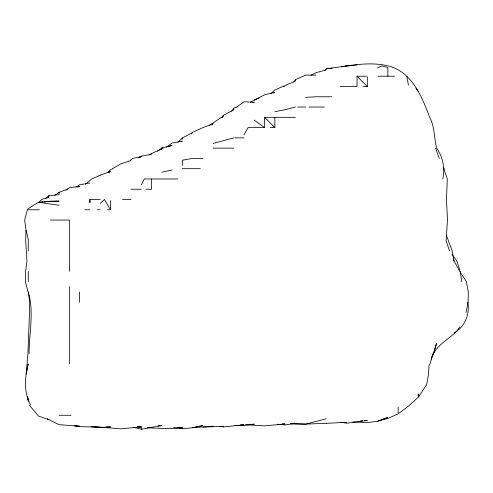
<?xml version="1.0" encoding="UTF-8"?>
<svg xmlns="http://www.w3.org/2000/svg" width="493" height="493" viewBox="0 0 493 493"><rect width="100%" height="100%" fill="white"/><g stroke="black" fill="none" stroke-linecap="round" stroke-linejoin="round"><path stroke-width="0.74" d="M29.099 353.629C29.044 333.182 34.264 311.958 28.261 291.979L29.722 302.258L29.488 312.531L27.935 353.629L26.16 374.175L28.261 363.902C24.668 377.25 23.67 392.545 30.609 405M25.987 230.336L25.673 240.609L26.967 261.154L25.593 271.433L25.42 281.706L28.033 291.979M442.843 178.959C445.068 168.279 443.004 157.051 436.65 148.134C433.963 137.861 434.869 126.904 429.723 117.316C421.829 96.868 412.197 71.855 388.213 65.939L387.874 65.852C367.581 60.966 346.567 66.5 326.224 68.743L324.819 70.462M466.021 312.531L468.134 302.258L468.332 291.979L466.36 281.706L459.796 271.433L453.4 259.786M181.96 139.482L182.379 138.04M431.726 357.055L433.1 353.629L430.032 363.902L428.972 365.757L428.553 374.175L426.691 384.454L418.699 396.834L408.42 406.17L398.147 413.818L387.874 418.471L377.595 421.176L387.874 417.442L377.595 421.336L367.322 422.544L352.865 421.977M431.11 359.107L433.557 353.629L436.545 343.356L433.495 353.629C439.583 342.124 452.74 337.693 459.796 326.988M141.281 184.93L144.301 178.959L177.93 178.959M160.829 149.422L161.507 148.134L163.208 148.134M130.3 160.847L131.009 159.541L132.79 158.413L141.281 156.608L139.34 157.507M161.112 149.422L161.833 148.134L157.6 151.209M244.029 134.706L248.133 127.588L264.575 127.588L264.575 117.316L274.687 117.316M293.816 82.115L295.399 79.619L305.678 75.133L315.951 75.127M231.716 111.202L233.756 108.152L237.121 107.036M209.593 125.333L221.437 117.316L222.109 117.316L223.477 115.288L233.756 109.877L233.756 108.152M108.066 172.538L110.457 169.623L112.453 169.062M191.118 133.948L192.652 132.266L202.95 127.588L213.204 123.768L211.22 124.914M222.109 117.316L223.477 115.904L221.437 117.316M109.366 172.562L110.457 171.496L100.184 175.132M39.083 202.13L41.813 199.511L48.813 196.99L48.813 195.672L59.086 194.686L59.086 192.313L67.368 189.238M270.947 93.621L274.854 89.96L295.399 81.117L295.399 79.619M45.658 198.55L48.813 195.672M100.184 203.381L104.504 199.511L110.457 209.784L107.221 209.784M177.813 142.261L182.472 137.861L192.652 132.629M85.344 184.253L91.784 178.959L100.184 175.231M166.406 147.29L172.106 143.05L182.379 141.14L181.097 141.904M236.886 107.036L244.029 101.761L254.302 102.353L252.934 102.827M454.336 333.077C464.542 326.853 470.211 313.967 467.728 302.258M54.852 195.277L59.086 192.313M75.94 187.223L79.632 184.813L89.911 182.983M65.914 190.039L69.359 187.747L79.632 186.329L77.604 187.204M48.813 201.347L44.407 201.908L48.813 201.329L59.086 201.113L48.813 201.347L38.534 202.272L28.261 208.631L27.355 209.784L24.65 220.057L26.049 230.336L28.261 239.321L28.261 250.882M149.114 155.005L151.554 153.496L161.833 148.935M273.64 93.103L274.854 92.37L264.575 94.798L250.45 102.211M47.008 198.069L48.813 196.99M112.49 168.686L120.736 163.929L131.009 160.422M138.693 157.674L141.281 156.201L151.554 154.235M310.873 75.269L315.951 72.754L326.224 69.858L326.224 68.743L329.158 68.428M259.102 98.027L254.302 100.005M377.595 67.929L381.921 65.939L387.874 67.541L387.874 76.218M168.686 146.754L172.106 145.373L161.833 147.912M213.204 143.445L233.756 137.861M295.399 107.036L285.127 109.723L274.854 111.72M326.224 418.767L305.678 424.128L290.451 423.74L305.678 424.116L326.224 423.302M161.833 172.156L172.106 170.017M133.209 427.209L141.281 429.249L161.833 425.551L158.025 425.958M295.399 423.216L285.127 424.948L277.516 424.245M346.727 65.939L344.533 66.302L357.049 64.928M42.94 202.087L40.74 202.37L42.94 202.093M330.63 68.268L332.097 68.114M180.179 428.084L182.379 428.774L192.652 427.758L202.931 425.551L192.652 427.684L213.204 426.155M223.477 426.223L202.931 427.203M360.475 420.893L362.756 420.757M364.278 420.665L367.322 420.474L346.776 423.21L340.903 422.224M305.678 97.38L315.951 96.764L331.666 96.764M326.224 423.327L346.776 422.285M249.902 424.368L254.302 424.171L244.029 425.41L234.896 425.471M240.22 424.935L244.029 424.8L223.477 426.938L219.903 426.248M292.466 423.327L294.666 423.24M106.057 426.993L110.457 426.895L100.184 427.634L91.051 426.71M177.979 427.363L182.379 427.277C170.67 429.335 158.894 428.281 147.154 427.714M89.911 199.511L89.911 202.512L89.911 199.511L100.184 199.338M340.041 86.491L357.049 86.491L357.049 76.218L366.533 76.218M377.989 76.218L394.554 76.218M283.13 86.491L284.362 86.491M363.033 86.491L367.322 86.491L367.322 76.68M297.871 107.036L305.678 107.036M308.932 107.036L324.283 107.036M274.854 117.316L295.399 117.316M270.293 127.588L274.854 127.588L274.854 117.402M234.736 137.861L244.029 137.861M213.204 148.134L233.756 148.134M202.931 158.413L192.652 158.413L182.379 160.17L182.379 165.457M182.379 168.686L200.324 168.686M443.848 168.686L447.293 178.959L446.467 199.511L447.502 220.057L446.036 240.609L449.517 250.882M131.009 189.238L141.281 189.238M145.977 189.238L151.554 189.238L151.554 178.959M122.523 199.511L131.009 199.511M28.261 209.784L39.477 209.784M84.876 209.784L89.911 209.784M97.306 209.784L100.184 209.784M50.44 220.057L69.359 220.057L69.359 271.433M418.699 394.727L417.91 394.727L418.699 396.834L418.699 393.821M59.086 415.272L70.98 415.272M137.615 426.796L141.281 426.883L141.281 429.249M137.479 426.79L141.281 426.883L120.736 428.836L100.917 427.191M282.082 423.838L285.127 423.974L264.575 425.847L245.496 424.719M94.095 426.667L100.184 427.141L79.632 426.648L74.338 425.687M173.573 427.653L182.379 428.67L180.913 428.226M75.096 425.724L79.632 426.248L59.086 424.658L47.556 418.982M38.534 202.272L59.086 205.254M47.556 418.89L48.813 419.697L38.534 416.092L29.278 405M254.302 120.119L264.575 127.588M357.049 76.218L367.322 86.491M264.575 117.316L274.854 127.588M416.018 88.623L418.699 91.821M452.112 254.511L456.869 261.154L459.796 270.047M443.398 167.435L444.156 168.686M435.658 148.134L439.245 158.413M446.338 235.13L452.143 250.882L453.998 261.154M28.261 400.334L27.602 396.828L28.261 401.21M406.768 76.218L408.42 85.092M460.222 271.433L461.75 281.706M398.147 407.002L398.147 412.703M110.457 200.626L110.457 209.784M79.632 291.979L79.632 302.258M69.359 286.686L69.359 363.902M28.261 271.433L28.261 281.706M343.073 66.549L341.612 66.789L343.103 66.549"/></g></svg>
